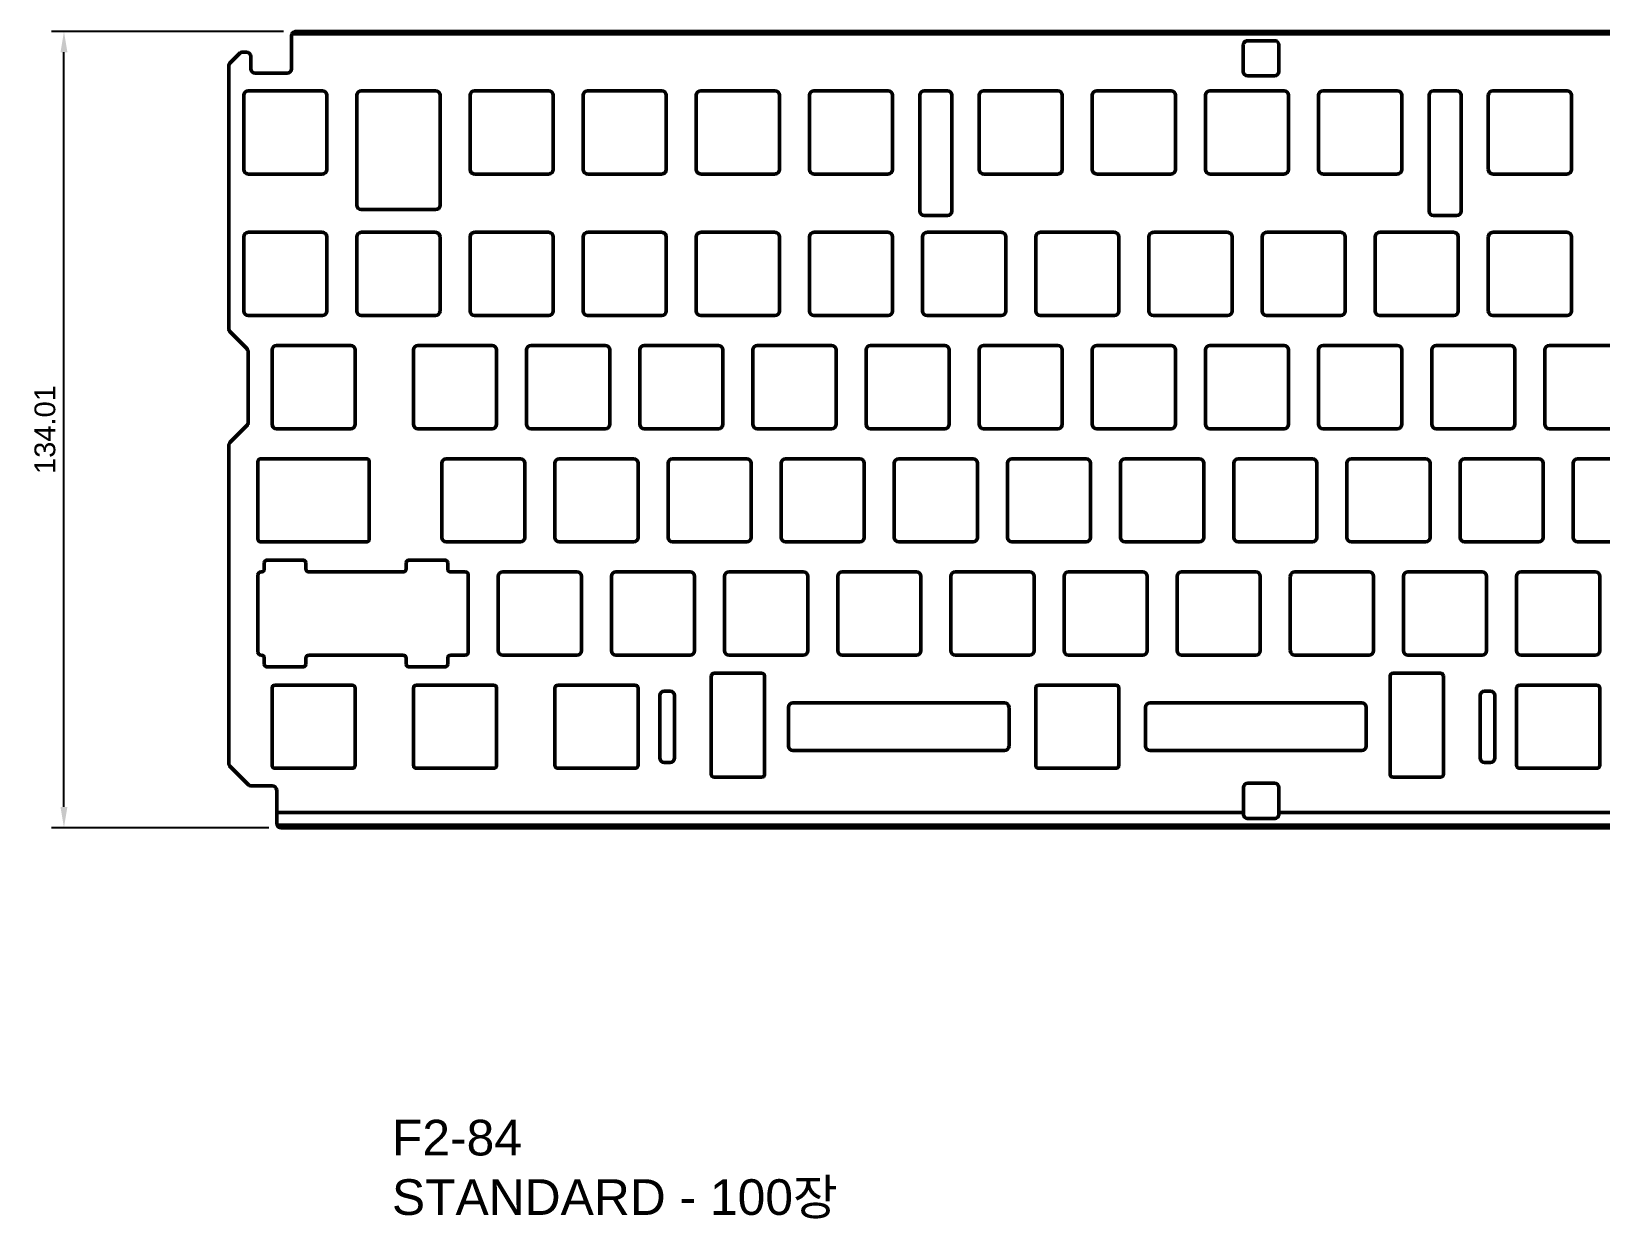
# Model space of a CAD drawing. Header units: millimetres. Extents: x 69 to 526, y 10 to 251.
# Drawn here: x 69 to 333.2, y 51.1 to 250.9 of the extents above; entities that cross this region are included whole.
import ezdxf

# ---------------------------------------------------------------- set-up
doc = ezdxf.new("R2010")
doc.units = ezdxf.units.MM
doc.header["$LTSCALE"] = 0.75
for name, color, linetype, lineweight in [('Annotations', 7, 'Continuous', 25), ('Dimensions', 7, 'Continuous', 25), ('Visible', 7, 'Continuous', 50)]:
    doc.layers.add(name, color=color, linetype=linetype, lineweight=lineweight)
doc.styles.get("Standard").update_dxf_attribs({"font": 'arial.ttf'})
doc.dimstyles.new('ISO-25', dxfattribs={"dimtxt": 3.5, "dimasz": 3.5, "dimexe": 2.1, "dimexo": 2.1, "dimgap": 1.4, "dimtad": 1, "dimdsep": 46, "dimtxsty": 'Standard', "dimcen": 0, "dimclrd": 256, "dimclre": 256, "dimclrt": 256, "dimazin": 2, "dimtp": 0.1, "dimtm": 0.1, "dimtfac": 0.714286, "dimtmove": 0, "dimatfit": 3, "dimfxl": 0, "dimarcsym": 0})

# ---------------------------------------------------------------- blocks, each defined once
blk = doc.blocks.new('*D4')
at = {"layer": 'Defpoints', "color": 0}
for p in [(74.45, 250.85), (113.52, 250.85), (111.02, 116.84)]:
    blk.add_point(p, dxfattribs=at)
at = {"layer": 'Dimensions', "lineweight": -2}
for p, q in [((111.42, 250.85), (72.35, 250.85)), ((74.45, 120.34), (74.45, 247.35)), ((108.92, 116.84), (72.35, 116.84))]:
    blk.add_line(p, q, dxfattribs=at)
at = {"layer": 'Dimensions'}
for points in [[(73.87, 247.35), (75.03, 247.35), (74.45, 250.85)], [(73.87, 120.34), (75.03, 120.34), (74.45, 116.84)]]:
    blk.add_solid(points, dxfattribs=at)
at = {"layer": 'Dimensions', "insert": (71.26, 183.85), "char_height": 3.5, "attachment_point": 5, "rotation": 90}
blk.add_mtext('134.01', dxfattribs=at)

msp = doc.modelspace()

# ---------------------------------------------------------------- linework, layer by layer
at = {"layer": 'Visible'}
for p, q in [((112.765, 244.554), (112.765, 250.104)), ((112.837, 250.426), (439.205, 250.426)), ((438.528, 250.854), (113.515, 250.854)), ((273.011, 248.538), (273.011, 248.283)), ((273.761, 249.288), (278.261, 249.288)), ((279.011, 248.283), (279.011, 248.538)), ((102.435, 245.574), (103.995, 247.135)), ((105.165, 247.354), (104.526, 247.354)), ((105.915, 244.554), (105.915, 246.604)), ((112.765, 248.283), (112.765, 247.186)), ((273.011, 244.104), (273.011, 248.283)), ((279.011, 248.283), (279.011, 244.104)), ((102.215, 245.044), (102.215, 200.815)), ((106.665, 243.804), (112.015, 243.804)), ((273.761, 243.354), (278.261, 243.354)), ((105.465, 240.854), (117.965, 240.854)), ((124.517, 240.854), (137.017, 240.854)), ((143.565, 240.854), (156.065, 240.854)), ((162.615, 240.854), (175.115, 240.854)), ((181.665, 240.854), (194.165, 240.854)), ((200.715, 240.854), (213.215, 240.854)), ((219.303, 240.854), (223.203, 240.854)), ((229.29, 240.854), (241.79, 240.854)), ((248.34, 240.854), (260.84, 240.854)), ((267.39, 240.854), (279.89, 240.854)), ((286.44, 240.854), (298.94, 240.854)), ((305.028, 240.854), (308.928, 240.854)), ((315.015, 240.854), (327.515, 240.854)), ((104.715, 227.604), (104.715, 240.104)), ((118.715, 240.104), (118.715, 227.604)), ((123.767, 221.604), (123.767, 240.104)), ((137.767, 240.104), (137.767, 221.604)), ((142.815, 227.604), (142.815, 240.104)), ((156.815, 240.104), (156.815, 227.604)), ((161.865, 227.604), (161.865, 240.104)), ((175.865, 240.104), (175.865, 227.604)), ((180.915, 227.604), (180.915, 240.104)), ((194.915, 240.104), (194.915, 227.604)), ((199.965, 227.604), (199.965, 240.104)), ((213.965, 240.104), (213.965, 227.604)), ((218.553, 220.604), (218.553, 240.104)), ((223.953, 240.104), (223.953, 220.604)), ((228.54, 227.604), (228.54, 240.104)), ((242.54, 240.104), (242.54, 227.604)), ((247.59, 227.604), (247.59, 240.104)), ((261.59, 240.104), (261.59, 227.604)), ((266.64, 227.604), (266.64, 240.104)), ((280.64, 240.104), (280.64, 227.604)), ((285.69, 227.604), (285.69, 240.104)), ((299.69, 240.104), (299.69, 227.604)), ((304.278, 220.604), (304.278, 240.104)), ((309.678, 240.104), (309.678, 220.604)), ((314.265, 227.604), (314.265, 240.104)), ((328.265, 240.104), (328.265, 227.604)), ((117.965, 226.854), (105.465, 226.854)), ((156.065, 226.854), (143.565, 226.854)), ((175.115, 226.854), (162.615, 226.854)), ((194.165, 226.854), (181.665, 226.854)), ((213.215, 226.854), (200.715, 226.854)), ((241.79, 226.854), (229.29, 226.854)), ((260.84, 226.854), (248.34, 226.854)), ((279.89, 226.854), (267.39, 226.854)), ((298.94, 226.854), (286.44, 226.854)), ((327.515, 226.854), (315.015, 226.854)), ((137.017, 220.854), (124.517, 220.854)), ((223.203, 219.854), (219.303, 219.854)), ((308.928, 219.854), (305.028, 219.854)), ((105.465, 217.042), (117.965, 217.042)), ((124.515, 217.042), (137.015, 217.042)), ((143.565, 217.042), (156.065, 217.042)), ((162.615, 217.042), (175.115, 217.042)), ((181.665, 217.042), (194.165, 217.042)), ((200.715, 217.042), (213.215, 217.042)), ((219.765, 217.042), (232.265, 217.042)), ((238.815, 217.042), (251.315, 217.042)), ((257.865, 217.042), (270.365, 217.042)), ((276.915, 217.042), (289.415, 217.042)), ((295.965, 217.042), (308.465, 217.042)), ((315.015, 217.042), (327.515, 217.042)), ((104.715, 203.792), (104.715, 216.292)), ((118.715, 216.292), (118.715, 203.792)), ((123.765, 203.792), (123.765, 216.292)), ((137.765, 203.792), (137.765, 216.292)), ((142.815, 203.792), (142.815, 216.292)), ((156.815, 216.292), (156.815, 203.792)), ((161.865, 203.792), (161.865, 216.292)), ((175.865, 216.292), (175.865, 203.792)), ((180.915, 203.792), (180.915, 216.292)), ((194.915, 216.292), (194.915, 203.792)), ((199.965, 203.792), (199.965, 216.292)), ((213.965, 216.292), (213.965, 203.792)), ((219.015, 203.792), (219.015, 216.292)), ((233.015, 216.292), (233.015, 203.792)), ((238.065, 203.792), (238.065, 216.292)), ((252.065, 216.292), (252.065, 203.792)), ((257.115, 203.792), (257.115, 216.292)), ((271.115, 216.292), (271.115, 203.792)), ((276.165, 203.792), (276.165, 216.292)), ((290.165, 216.292), (290.165, 203.792)), ((295.215, 203.792), (295.215, 216.292)), ((309.215, 216.292), (309.215, 203.792)), ((314.265, 203.792), (314.265, 216.292)), ((328.265, 216.292), (328.265, 203.792)), ((117.965, 203.042), (105.465, 203.042)), ((137.015, 203.042), (124.515, 203.042)), ((156.065, 203.042), (143.565, 203.042)), ((175.115, 203.042), (162.615, 203.042)), ((194.165, 203.042), (181.665, 203.042)), ((213.215, 203.042), (200.715, 203.042)), ((232.265, 203.042), (219.765, 203.042)), ((251.315, 203.042), (238.815, 203.042)), ((270.365, 203.042), (257.865, 203.042)), ((289.415, 203.042), (276.915, 203.042)), ((308.465, 203.042), (295.965, 203.042)), ((327.515, 203.042), (315.015, 203.042)), ((105.258, 197.462), (102.435, 200.285)), ((105.478, 196.931), (105.478, 185.053)), ((109.478, 184.742), (109.478, 197.242)), ((110.228, 197.992), (122.728, 197.992)), ((123.478, 197.242), (123.478, 184.742)), ((133.29, 184.742), (133.29, 197.242)), ((134.04, 197.992), (146.54, 197.992)), ((147.29, 197.242), (147.29, 184.742)), ((152.34, 184.742), (152.34, 197.242)), ((153.09, 197.992), (165.59, 197.992)), ((166.34, 197.242), (166.34, 184.742)), ((171.39, 184.742), (171.39, 197.242)), ((172.14, 197.992), (184.64, 197.992)), ((185.39, 197.242), (185.39, 184.742)), ((190.44, 184.742), (190.44, 197.242)), ((191.19, 197.992), (203.69, 197.992)), ((204.44, 197.242), (204.44, 184.742)), ((209.49, 184.742), (209.49, 197.242)), ((210.24, 197.992), (222.74, 197.992)), ((223.49, 197.242), (223.49, 184.742)), ((228.54, 184.742), (228.54, 197.242)), ((229.29, 197.992), (241.79, 197.992)), ((242.54, 197.242), (242.54, 184.742)), ((247.59, 184.742), (247.59, 197.242)), ((248.34, 197.992), (260.84, 197.992)), ((261.59, 197.242), (261.59, 184.742)), ((266.64, 184.742), (266.64, 197.242)), ((267.39, 197.992), (279.89, 197.992)), ((280.64, 197.242), (280.64, 184.742)), ((285.69, 184.742), (285.69, 197.242)), ((286.44, 197.992), (298.94, 197.992)), ((299.69, 197.242), (299.69, 184.742)), ((304.74, 184.742), (304.74, 197.242)), ((305.49, 197.992), (317.99, 197.992)), ((318.74, 197.242), (318.74, 184.742)), ((323.79, 197.242), (323.79, 184.742)), ((324.54, 197.992), (337.04, 197.992)), ((105.258, 184.522), (102.435, 181.699)), ((122.728, 183.992), (110.228, 183.992)), ((146.54, 183.992), (134.04, 183.992)), ((165.59, 183.992), (153.09, 183.992)), ((184.64, 183.992), (172.14, 183.992)), ((203.69, 183.992), (191.19, 183.992)), ((222.74, 183.992), (210.24, 183.992)), ((241.79, 183.992), (229.29, 183.992)), ((260.84, 183.992), (248.34, 183.992)), ((279.89, 183.992), (267.39, 183.992)), ((298.94, 183.992), (286.44, 183.992)), ((317.99, 183.992), (305.49, 183.992)), ((337.04, 183.992), (324.54, 183.992)), ((102.215, 181.169), (102.215, 127.653)), ((107.096, 165.442), (107.096, 178.442)), ((107.596, 178.942), (125.359, 178.942)), ((125.859, 178.442), (125.859, 165.442)), ((138.053, 165.692), (138.053, 178.192)), ((138.803, 178.942), (151.303, 178.942)), ((152.053, 178.192), (152.053, 165.692)), ((157.103, 165.692), (157.103, 178.192)), ((157.853, 178.942), (170.353, 178.942)), ((171.103, 178.192), (171.103, 165.692)), ((176.153, 165.692), (176.153, 178.192)), ((176.903, 178.942), (189.403, 178.942)), ((190.153, 178.192), (190.153, 165.692)), ((195.203, 165.692), (195.203, 178.192)), ((195.953, 178.942), (208.453, 178.942)), ((209.203, 178.192), (209.203, 165.692)), ((214.253, 165.692), (214.253, 178.192)), ((215.003, 178.942), (227.503, 178.942)), ((228.253, 178.192), (228.253, 165.692)), ((233.303, 165.692), (233.303, 178.192)), ((234.053, 178.942), (246.553, 178.942)), ((247.303, 178.192), (247.303, 165.692)), ((252.353, 165.692), (252.353, 178.192)), ((253.103, 178.942), (265.603, 178.942)), ((266.353, 178.192), (266.353, 165.692)), ((271.403, 165.692), (271.403, 178.192)), ((272.153, 178.942), (284.653, 178.942)), ((285.403, 178.192), (285.403, 165.692)), ((290.453, 165.692), (290.453, 178.192)), ((291.203, 178.942), (303.703, 178.942)), ((304.453, 178.192), (304.453, 165.692)), ((309.503, 165.692), (309.503, 178.192)), ((310.253, 178.942), (322.753, 178.942)), ((323.503, 178.192), (323.503, 165.692)), ((328.553, 165.692), (328.553, 178.192)), ((329.303, 178.942), (341.803, 178.942)), ((125.359, 164.942), (107.596, 164.942)), ((151.303, 164.942), (138.803, 164.942)), ((170.353, 164.942), (157.853, 164.942)), ((189.403, 164.942), (176.903, 164.942)), ((208.453, 164.942), (195.953, 164.942)), ((227.503, 164.942), (215.003, 164.942)), ((246.553, 164.942), (234.053, 164.942)), ((265.603, 164.942), (253.103, 164.942)), ((284.653, 164.942), (272.153, 164.942)), ((291.203, 164.942), (303.703, 164.942)), ((322.753, 164.942), (310.253, 164.942)), ((341.803, 164.942), (329.303, 164.942)), ((108.183, 160.392), (108.183, 161.392)), ((108.683, 161.892), (114.683, 161.892)), ((115.183, 161.392), (115.183, 160.392)), ((132.059, 160.392), (132.059, 161.392)), ((132.559, 161.892), (138.559, 161.892)), ((139.059, 161.392), (139.059, 160.392)), ((107.096, 146.392), (107.096, 159.392)), ((107.596, 159.892), (107.683, 159.892)), ((115.683, 159.892), (131.559, 159.892)), ((139.559, 159.892), (142.028, 159.892)), ((142.528, 159.392), (142.528, 146.392)), ((147.578, 146.642), (147.578, 159.142)), ((148.328, 159.892), (160.828, 159.892)), ((161.578, 159.142), (161.578, 146.642)), ((166.628, 146.642), (166.628, 159.142)), ((167.378, 159.892), (179.878, 159.892)), ((180.628, 159.142), (180.628, 146.642)), ((185.678, 146.642), (185.678, 159.142)), ((186.428, 159.892), (198.928, 159.892)), ((199.678, 146.642), (199.678, 159.142)), ((204.728, 146.642), (204.728, 159.142)), ((205.478, 159.892), (217.978, 159.892)), ((218.728, 159.142), (218.728, 146.642)), ((223.778, 146.642), (223.778, 159.142)), ((224.528, 159.892), (237.028, 159.892)), ((237.778, 159.142), (237.778, 146.642)), ((242.828, 146.642), (242.828, 159.142)), ((243.578, 159.892), (256.078, 159.892)), ((256.828, 159.142), (256.828, 146.642)), ((261.878, 146.642), (261.878, 159.142)), ((262.628, 159.892), (275.128, 159.892)), ((275.878, 159.142), (275.878, 146.642)), ((280.928, 146.642), (280.928, 159.142)), ((281.678, 159.892), (294.178, 159.892)), ((294.928, 159.142), (294.928, 146.642)), ((299.978, 146.642), (299.978, 159.142)), ((300.728, 159.892), (313.228, 159.892)), ((313.978, 159.142), (313.978, 146.642)), ((319.028, 146.642), (319.028, 159.142)), ((319.778, 159.892), (332.278, 159.892)), ((333.028, 159.142), (333.028, 146.642)), ((107.683, 145.892), (107.596, 145.892)), ((108.183, 144.392), (108.183, 145.392)), ((115.183, 145.392), (115.183, 144.392)), ((131.559, 145.892), (115.683, 145.892)), ((132.059, 144.392), (132.059, 145.392)), ((139.059, 145.392), (139.059, 144.392)), ((142.028, 145.892), (139.559, 145.892)), ((160.828, 145.892), (148.328, 145.892)), ((179.878, 145.892), (167.378, 145.892)), ((198.928, 145.892), (186.428, 145.892)), ((217.978, 145.892), (205.478, 145.892)), ((237.028, 145.892), (224.528, 145.892)), ((256.078, 145.892), (243.578, 145.892)), ((275.128, 145.892), (262.628, 145.892)), ((294.178, 145.892), (281.678, 145.892)), ((313.228, 145.892), (300.728, 145.892)), ((332.278, 145.892), (319.778, 145.892)), ((114.683, 143.892), (108.683, 143.892)), ((138.559, 143.892), (132.559, 143.892)), ((183.915, 142.842), (191.915, 142.842)), ((298.215, 142.842), (306.215, 142.842)), ((109.478, 127.342), (109.478, 140.342)), ((109.978, 140.842), (122.978, 140.842)), ((123.478, 140.342), (123.478, 127.342)), ((133.29, 127.342), (133.29, 140.342)), ((133.79, 140.842), (146.79, 140.842)), ((147.29, 140.342), (147.29, 127.342)), ((157.103, 127.342), (157.103, 140.342)), ((157.603, 140.842), (170.603, 140.842)), ((171.103, 140.342), (171.103, 127.342)), ((183.415, 125.842), (183.415, 142.342)), ((192.415, 142.342), (192.415, 125.842)), ((238.065, 127.342), (238.065, 140.342)), ((238.565, 140.842), (251.565, 140.842)), ((252.065, 140.342), (252.065, 127.342)), ((297.715, 125.842), (297.715, 142.342)), ((306.715, 142.342), (306.715, 125.842)), ((319.028, 127.342), (319.028, 140.342)), ((319.528, 140.842), (332.528, 140.842)), ((333.028, 140.342), (333.028, 127.342)), ((174.759, 128.592), (174.759, 139.092)), ((175.509, 139.842), (176.509, 139.842)), ((177.259, 139.092), (177.259, 128.592)), ((197.165, 137.842), (232.815, 137.842)), ((257.315, 137.842), (292.965, 137.842)), ((312.871, 128.592), (312.871, 139.092)), ((313.621, 139.842), (314.621, 139.842)), ((315.371, 139.092), (315.371, 128.592)), ((196.415, 130.592), (196.415, 137.092)), ((233.565, 137.092), (233.565, 130.592)), ((256.565, 130.592), (256.565, 137.092)), ((293.715, 137.092), (293.715, 130.592)), ((232.815, 129.842), (197.165, 129.842)), ((292.965, 129.842), (257.315, 129.842)), ((102.435, 127.122), (105.445, 124.112)), ((122.978, 126.842), (109.978, 126.842)), ((146.79, 126.842), (133.79, 126.842)), ((170.603, 126.842), (157.603, 126.842)), ((176.509, 127.842), (175.509, 127.842)), ((251.565, 126.842), (238.565, 126.842)), ((314.621, 127.842), (313.621, 127.842)), ((332.528, 126.842), (319.528, 126.842)), ((191.915, 125.342), (183.915, 125.342)), ((278.271, 124.342), (273.771, 124.342)), ((306.215, 125.342), (298.215, 125.342)), ((105.976, 123.892), (109.515, 123.892)), ((110.265, 117.592), (110.265, 123.142)), ((273.021, 119.413), (273.021, 123.592)), ((279.021, 123.592), (279.021, 119.413)), ((110.265, 119.413), (273.021, 119.413)), ((273.021, 119.413), (273.021, 119.148)), ((279.021, 119.413), (441.778, 119.413)), ((279.021, 119.148), (279.021, 119.413)), ((441.705, 117.271), (110.337, 117.271)), ((441.028, 116.842), (111.015, 116.842)), ((278.271, 118.398), (273.771, 118.398))]:
    msp.add_line(p, q, dxfattribs=at)
at = {"layer": 'Visible', "extrusion": (0, 0, -1)}
for centre, radius, start, end in [((-113.515, 250.104), 0.75, 25.35881, 90), ((-104.526, 246.604), 0.75, 45, 90), ((-105.165, 246.604), 0.75, 90, 180), ((-102.965, 245.044), 0.75, 0, 45), ((-102.965, 200.815), 0.75, 315, 0), ((-102.965, 181.169), 0.75, 0, 45), ((-107.596, 178.442), 0.5, 0, 90), ((-125.359, 178.442), 0.5, 90, 180), ((-107.596, 165.442), 0.5, 270, 0), ((-125.359, 165.442), 0.5, 180, 270), ((-108.683, 161.392), 0.5, 0, 90), ((-114.683, 161.392), 0.5, 90, 180), ((-132.559, 161.392), 0.5, 0, 90), ((-138.559, 161.392), 0.5, 90, 180), ((-107.596, 159.392), 0.5, 0, 90), ((-142.028, 159.392), 0.5, 90, 180), ((-107.596, 146.392), 0.5, 270, 0), ((-142.028, 146.392), 0.5, 180, 270), ((-108.683, 144.392), 0.5, 270, 0), ((-114.683, 144.392), 0.5, 180, 270), ((-132.559, 144.392), 0.5, 270, 0), ((-138.559, 144.392), 0.5, 180, 270), ((-109.978, 140.342), 0.5, 0, 90), ((-122.978, 140.342), 0.5, 90, 180), ((-133.79, 140.342), 0.5, 0, 90), ((-146.79, 140.342), 0.5, 90, 180), ((-157.603, 140.342), 0.5, 0, 90), ((-170.603, 140.342), 0.5, 90, 180), ((-238.565, 140.342), 0.5, 0, 90), ((-251.565, 140.342), 0.5, 90, 180), ((-319.528, 140.342), 0.5, 0, 90), ((-332.528, 140.342), 0.5, 90, 180), ((-175.509, 139.092), 0.75, 0, 90), ((-176.509, 139.092), 0.75, 90, 180), ((-313.621, 139.092), 0.75, 0, 90), ((-314.621, 139.092), 0.75, 90, 180), ((-102.965, 127.653), 0.75, 315, 0), ((-109.978, 127.342), 0.5, 270, 0), ((-122.978, 127.342), 0.5, 180, 270), ((-133.79, 127.342), 0.5, 270, 0), ((-146.79, 127.342), 0.5, 180, 270), ((-157.603, 127.342), 0.5, 270, 0), ((-170.603, 127.342), 0.5, 180, 270), ((-175.509, 128.592), 0.75, 270, 0), ((-176.509, 128.592), 0.75, 180, 270), ((-238.565, 127.342), 0.5, 270, 0), ((-251.565, 127.342), 0.5, 180, 270), ((-313.621, 128.592), 0.75, 270, 360), ((-314.621, 128.592), 0.75, 180, 270), ((-319.528, 127.342), 0.5, 270, 0), ((-332.528, 127.342), 0.5, 180, 270), ((-183.915, 125.842), 0.5, 270, 0), ((-191.915, 125.842), 0.5, 180, 270), ((-298.215, 125.842), 0.5, 270, 0), ((-306.215, 125.842), 0.5, 180, 270), ((-105.976, 124.642), 0.75, 270, 315), ((-111.015, 117.592), 0.75, 270, 334.64119)]:
    msp.add_arc(centre, radius, start, end, dxfattribs=at)
at = {"layer": 'Visible'}
for centre, radius, start, end in [((106.665, 244.554), 0.75, 180, 270), ((112.015, 244.554), 0.75, 270, 0), ((273.761, 244.104), 0.75, 180, 270), ((278.261, 244.104), 0.75, 270, 0), ((105.465, 240.104), 0.75, 90, 180), ((117.965, 240.104), 0.75, 0, 90), ((124.517, 240.104), 0.75, 90, 180), ((137.017, 240.104), 0.75, 0, 90), ((143.565, 240.104), 0.75, 90, 180), ((156.065, 240.104), 0.75, 0, 90), ((162.615, 240.104), 0.75, 90, 180), ((175.115, 240.104), 0.75, 0, 90), ((181.665, 240.104), 0.75, 90, 180), ((194.165, 240.104), 0.75, 0, 90), ((200.715, 240.104), 0.75, 90, 180), ((213.215, 240.104), 0.75, 0, 90), ((219.303, 240.104), 0.75, 90, 180), ((223.203, 240.104), 0.75, 0, 90), ((229.29, 240.104), 0.75, 90, 180), ((241.79, 240.104), 0.75, 0, 90), ((248.34, 240.104), 0.75, 90, 180), ((260.84, 240.104), 0.75, 0, 90), ((267.39, 240.104), 0.75, 90, 180), ((279.89, 240.104), 0.75, 0, 90), ((286.44, 240.104), 0.75, 90, 180), ((298.94, 240.104), 0.75, 0, 90), ((305.028, 240.104), 0.75, 90, 180), ((308.928, 240.104), 0.75, 0, 90), ((315.015, 240.104), 0.75, 90, 180), ((327.515, 240.104), 0.75, 0, 90), ((105.465, 227.604), 0.75, 180, 270), ((117.965, 227.604), 0.75, 270, 0), ((143.565, 227.604), 0.75, 180, 270), ((156.065, 227.604), 0.75, 270, 0), ((162.615, 227.604), 0.75, 180, 270), ((175.115, 227.604), 0.75, 270, 0), ((181.665, 227.604), 0.75, 180, 270), ((194.165, 227.604), 0.75, 270, 0), ((200.715, 227.604), 0.75, 180, 270), ((213.215, 227.604), 0.75, 270, 0), ((229.29, 227.604), 0.75, 180, 270), ((241.79, 227.604), 0.75, 270, 0), ((248.34, 227.604), 0.75, 180, 270), ((260.84, 227.604), 0.75, 270, 0), ((267.39, 227.604), 0.75, 180, 270), ((279.89, 227.604), 0.75, 270, 0), ((286.44, 227.604), 0.75, 180, 270), ((298.94, 227.604), 0.75, 270, 0), ((315.015, 227.604), 0.75, 180, 270), ((327.515, 227.604), 0.75, 270, 0), ((124.517, 221.604), 0.75, 180, 270), ((137.017, 221.604), 0.75, 270, 360), ((219.303, 220.604), 0.75, 180, 270), ((223.203, 220.604), 0.75, 270, 0), ((305.028, 220.604), 0.75, 180, 270), ((308.928, 220.604), 0.75, 270, 0), ((105.465, 216.292), 0.75, 90, 180), ((117.965, 216.292), 0.75, 0, 90), ((124.515, 216.292), 0.75, 90, 180), ((137.015, 216.292), 0.75, 0, 90), ((143.565, 216.292), 0.75, 90, 180), ((156.065, 216.292), 0.75, 0, 90), ((162.615, 216.292), 0.75, 90, 180), ((175.115, 216.292), 0.75, 0, 90), ((181.665, 216.292), 0.75, 90, 180), ((194.165, 216.292), 0.75, 0, 90), ((200.715, 216.292), 0.75, 90, 180), ((213.215, 216.292), 0.75, 0, 90), ((219.765, 216.292), 0.75, 90, 180), ((232.265, 216.292), 0.75, 0, 90), ((238.815, 216.292), 0.75, 90, 180), ((251.315, 216.292), 0.75, 0, 90), ((257.865, 216.292), 0.75, 90, 180), ((270.365, 216.292), 0.75, 0, 90), ((276.915, 216.292), 0.75, 90, 180), ((289.415, 216.292), 0.75, 0, 90), ((295.965, 216.292), 0.75, 90, 180), ((308.465, 216.292), 0.75, 0, 90), ((315.015, 216.292), 0.75, 90, 180), ((327.515, 216.292), 0.75, 0, 90), ((105.465, 203.792), 0.75, 180, 270), ((117.965, 203.792), 0.75, 270, 0), ((124.515, 203.792), 0.75, 180, 270), ((137.015, 203.792), 0.75, 270, 0), ((143.565, 203.792), 0.75, 180, 270), ((156.065, 203.792), 0.75, 270, 0), ((162.615, 203.792), 0.75, 180, 270), ((175.115, 203.792), 0.75, 270, 0), ((181.665, 203.792), 0.75, 180, 270), ((194.165, 203.792), 0.75, 270, 0), ((200.715, 203.792), 0.75, 180, 270), ((213.215, 203.792), 0.75, 270, 0), ((219.765, 203.792), 0.75, 180, 270), ((232.265, 203.792), 0.75, 270, 0), ((238.815, 203.792), 0.75, 180, 270), ((251.315, 203.792), 0.75, 270, 0), ((257.865, 203.792), 0.75, 180, 270), ((270.365, 203.792), 0.75, 270, 0), ((276.915, 203.792), 0.75, 180, 270), ((289.415, 203.792), 0.75, 270, 0), ((295.965, 203.792), 0.75, 180, 270), ((308.465, 203.792), 0.75, 270, 0), ((315.015, 203.792), 0.75, 180, 270), ((327.515, 203.792), 0.75, 270, 0), ((104.728, 196.931), 0.75, 0, 45), ((110.228, 197.242), 0.75, 90, 180), ((122.728, 197.242), 0.75, 0, 90), ((134.04, 197.242), 0.75, 90, 180), ((146.54, 197.242), 0.75, 0, 90), ((153.09, 197.242), 0.75, 90, 180), ((165.59, 197.242), 0.75, 0, 90), ((172.14, 197.242), 0.75, 90, 180), ((184.64, 197.242), 0.75, 0, 90), ((191.19, 197.242), 0.75, 90, 180), ((203.69, 197.242), 0.75, 0, 90), ((210.24, 197.242), 0.75, 90, 180), ((222.74, 197.242), 0.75, 0, 90), ((229.29, 197.242), 0.75, 90, 180), ((241.79, 197.242), 0.75, 0, 90), ((248.34, 197.242), 0.75, 90, 180), ((260.84, 197.242), 0.75, 0, 90), ((267.39, 197.242), 0.75, 90, 180), ((279.89, 197.242), 0.75, 0, 90), ((286.44, 197.242), 0.75, 90, 180), ((298.94, 197.242), 0.75, 0, 90), ((305.49, 197.242), 0.75, 90, 180), ((317.99, 197.242), 0.75, 0, 90), ((324.54, 197.242), 0.75, 90, 180), ((104.728, 185.053), 0.75, 315, 0), ((110.228, 184.742), 0.75, 180, 270), ((122.728, 184.742), 0.75, 270, 0), ((134.04, 184.742), 0.75, 180, 270), ((146.54, 184.742), 0.75, 270, 0), ((153.09, 184.742), 0.75, 180, 270), ((165.59, 184.742), 0.75, 270, 0), ((172.14, 184.742), 0.75, 180, 270), ((184.64, 184.742), 0.75, 270, 0), ((191.19, 184.742), 0.75, 180, 270), ((203.69, 184.742), 0.75, 270, 0), ((210.24, 184.742), 0.75, 180, 270), ((222.74, 184.742), 0.75, 270, 0), ((229.29, 184.742), 0.75, 180, 270), ((241.79, 184.742), 0.75, 270, 0), ((248.34, 184.742), 0.75, 180, 270), ((260.84, 184.742), 0.75, 270, 0), ((267.39, 184.742), 0.75, 180, 270), ((279.89, 184.742), 0.75, 270, 0), ((286.44, 184.742), 0.75, 180, 270), ((298.94, 184.742), 0.75, 270, 0), ((305.49, 184.742), 0.75, 180, 270), ((317.99, 184.742), 0.75, 270, 0), ((324.54, 184.742), 0.75, 180, 270), ((138.803, 178.192), 0.75, 90, 180), ((151.303, 178.192), 0.75, 0, 90), ((157.853, 178.192), 0.75, 90, 180), ((170.353, 178.192), 0.75, 0, 90), ((176.903, 178.192), 0.75, 90, 180), ((189.403, 178.192), 0.75, 0, 90), ((195.953, 178.192), 0.75, 90, 180), ((208.453, 178.192), 0.75, 0, 90), ((215.003, 178.192), 0.75, 90, 180), ((227.503, 178.192), 0.75, 0, 90), ((234.053, 178.192), 0.75, 90, 180), ((246.553, 178.192), 0.75, 0, 90), ((253.103, 178.192), 0.75, 90, 180), ((265.603, 178.192), 0.75, 0, 90), ((272.153, 178.192), 0.75, 90, 180), ((284.653, 178.192), 0.75, 0, 90), ((291.203, 178.192), 0.75, 90, 180), ((303.703, 178.192), 0.75, 0, 90), ((310.253, 178.192), 0.75, 90, 180), ((322.753, 178.192), 0.75, 0, 90), ((329.303, 178.192), 0.75, 90, 180), ((138.803, 165.692), 0.75, 180, 270), ((151.303, 165.692), 0.75, 270, 0), ((157.853, 165.692), 0.75, 180, 270), ((170.353, 165.692), 0.75, 270, 0), ((176.903, 165.692), 0.75, 180, 270), ((189.403, 165.692), 0.75, 270, 0), ((195.953, 165.692), 0.75, 180, 270), ((208.453, 165.692), 0.75, 270, 0), ((215.003, 165.692), 0.75, 180, 270), ((227.503, 165.692), 0.75, 270, 0), ((234.053, 165.692), 0.75, 180, 270), ((246.553, 165.692), 0.75, 270, 0), ((253.103, 165.692), 0.75, 180, 270), ((265.603, 165.692), 0.75, 270, 0), ((272.153, 165.692), 0.75, 180, 270), ((284.653, 165.692), 0.75, 270, 0), ((291.203, 165.692), 0.75, 180, 270), ((303.703, 165.692), 0.75, 270, 0), ((310.253, 165.692), 0.75, 180, 270), ((322.753, 165.692), 0.75, 270, 0), ((329.303, 165.692), 0.75, 180, 270), ((107.683, 160.392), 0.5, 270, 0), ((115.683, 160.392), 0.5, 180, 270), ((131.559, 160.392), 0.5, 270, 0), ((139.559, 160.392), 0.5, 180, 270), ((148.328, 159.142), 0.75, 90, 180), ((160.828, 159.142), 0.75, 0, 90), ((167.378, 159.142), 0.75, 90, 180), ((179.878, 159.142), 0.75, 0, 90), ((186.428, 159.142), 0.75, 90, 180), ((198.928, 159.142), 0.75, 0, 90), ((205.478, 159.142), 0.75, 90, 180), ((217.978, 159.142), 0.75, 0, 90), ((224.528, 159.142), 0.75, 90, 180), ((237.028, 159.142), 0.75, 0, 90), ((243.578, 159.142), 0.75, 90, 180), ((256.078, 159.142), 0.75, 0, 90), ((262.628, 159.142), 0.75, 90, 180), ((275.128, 159.142), 0.75, 0, 90), ((281.678, 159.142), 0.75, 90, 180), ((294.178, 159.142), 0.75, 0, 90), ((300.728, 159.142), 0.75, 90, 180), ((313.228, 159.142), 0.75, 0, 90), ((319.778, 159.142), 0.75, 90, 180), ((332.278, 159.142), 0.75, 0, 90), ((107.683, 145.392), 0.5, 0, 90), ((115.683, 145.392), 0.5, 90, 180), ((131.559, 145.392), 0.5, 0, 90), ((139.559, 145.392), 0.5, 90, 180), ((148.328, 146.642), 0.75, 180, 270), ((160.828, 146.642), 0.75, 270, 0), ((167.378, 146.642), 0.75, 180, 270), ((179.878, 146.642), 0.75, 270, 0), ((186.428, 146.642), 0.75, 180, 270), ((198.928, 146.642), 0.75, 270, 0), ((205.478, 146.642), 0.75, 180, 270), ((217.978, 146.642), 0.75, 270, 0), ((224.528, 146.642), 0.75, 180, 270), ((237.028, 146.642), 0.75, 270, 0), ((243.578, 146.642), 0.75, 180, 270), ((256.078, 146.642), 0.75, 270, 0), ((262.628, 146.642), 0.75, 180, 270), ((275.128, 146.642), 0.75, 270, 0), ((281.678, 146.642), 0.75, 180, 270), ((294.178, 146.642), 0.75, 270, 0), ((300.728, 146.642), 0.75, 180, 270), ((313.228, 146.642), 0.75, 270, 0), ((319.778, 146.642), 0.75, 180, 270), ((332.278, 146.642), 0.75, 270, 0), ((183.915, 142.342), 0.5, 90, 180), ((191.915, 142.342), 0.5, 0, 90), ((298.215, 142.342), 0.5, 90, 180), ((306.215, 142.342), 0.5, 0, 90), ((197.165, 137.092), 0.75, 90, 180), ((232.815, 137.092), 0.75, 0, 90), ((257.315, 137.092), 0.75, 90, 180), ((292.965, 137.092), 0.75, 0, 90), ((197.165, 130.592), 0.75, 180, 270), ((232.815, 130.592), 0.75, 270, 0), ((257.315, 130.592), 0.75, 180, 270), ((292.965, 130.592), 0.75, 270, 0), ((273.771, 123.592), 0.75, 90, 180), ((278.271, 123.592), 0.75, 0, 90), ((109.515, 123.142), 0.75, 0, 90)]:
    msp.add_arc(centre, radius, start, end, dxfattribs=at)
for points, knots in [([(112.765, 250.104), (112.765, 250.203), (112.785, 250.3), (112.825, 250.399), (112.831, 250.412), (112.837, 250.426)], [-0.167804232, -0.167804232, -0.167804232, -0.167804232, -0.133798727, -0.133798727, -0.128205205, -0.128205205, -0.128205205, -0.128205205]), ([(273.761, 249.288), (273.679, 249.288), (273.592, 249.274), (273.428, 249.215), (273.351, 249.171), (273.223, 249.067), (273.164, 249), (273.074, 248.851), (273.044, 248.77), (273.016, 248.644), (273.011, 248.59), (273.011, 248.538)], [0.80876665, 0.80876665, 0.80876665, 0.80876665, 0.8331724, 0.8331724, 0.85757815, 0.85757815, 0.8828199, 0.8828199, 0.90806165, 0.90806165, 0.92576755, 0.92576755, 0.92576755, 0.92576755]), ([(279.011, 248.538), (279.011, 248.59), (279.005, 248.644), (278.978, 248.77), (278.948, 248.851), (278.858, 249), (278.798, 249.067), (278.67, 249.171), (278.594, 249.215), (278.43, 249.274), (278.342, 249.288), (278.261, 249.288)], [0.69176576, 0.69176576, 0.69176576, 0.69176576, 0.70947166, 0.70947166, 0.73471341, 0.73471341, 0.75995516, 0.75995516, 0.78436091, 0.78436091, 0.80876665, 0.80876665, 0.80876665, 0.80876665]), ([(273.021, 119.148), (273.021, 119.1), (273.026, 119.051), (273.05, 118.927), (273.08, 118.845), (273.168, 118.693), (273.228, 118.624), (273.357, 118.518), (273.434, 118.472), (273.6, 118.413), (273.689, 118.398), (273.771, 118.398)], [0.69803503, 0.69803503, 0.69803503, 0.69803503, 0.71429199, 0.71429199, 0.73988585, 0.73988585, 0.7654797, 0.7654797, 0.79021107, 0.79021107, 0.81494244, 0.81494244, 0.81494244, 0.81494244]), ([(278.271, 118.398), (278.354, 118.398), (278.442, 118.413), (278.608, 118.472), (278.685, 118.518), (278.814, 118.624), (278.874, 118.693), (278.963, 118.845), (278.992, 118.927), (279.017, 119.051), (279.021, 119.1), (279.021, 119.148)], [0.81494244, 0.81494244, 0.81494244, 0.81494244, 0.83967382, 0.83967382, 0.86440519, 0.86440519, 0.88999904, 0.88999904, 0.9155929, 0.9155929, 0.93184986, 0.93184986, 0.93184986, 0.93184986]), ([(110.337, 117.271), (110.331, 117.284), (110.325, 117.298), (110.285, 117.396), (110.265, 117.494), (110.265, 117.592)], [0.128205205, 0.128205205, 0.128205205, 0.128205205, 0.133798727, 0.133798727, 0.167804232, 0.167804232, 0.167804232, 0.167804232])]:
    msp.add_open_spline(points, degree=3, knots=knots, dxfattribs=at)

# ---------------------------------------------------------------- texts
at = {"layer": 'Annotations', "insert": (129.669, 67.685), "char_height": 6, "attachment_point": 1}
msp.add_mtext_dynamic_manual_height_columns('F2-84\\PSTANDARD - 100{\\fGulim|b0|i0|c129|p50;장}', width=198.4725, gutter_width=17.5, heights=[0], dxfattribs=at)

# ---------------------------------------------------------------- dimensions: what is measured, and where the dimension line sits
at = {"layer": 'Dimensions'}
dim = msp.add_linear_dim(base=(74.45, 250.854), p1=(111.015, 116.842), p2=(113.515, 250.854), angle=270, dimstyle='ISO-25', override={"dimlfac": 1, "dimclrd": 256, "dimclre": 256}, dxfattribs=at)
dim.commit()
dim.dimension.update_dxf_attribs({"geometry": '*D4', "text_midpoint": (71.262, 183.848)})

doc.saveas('drawing.dxf')
